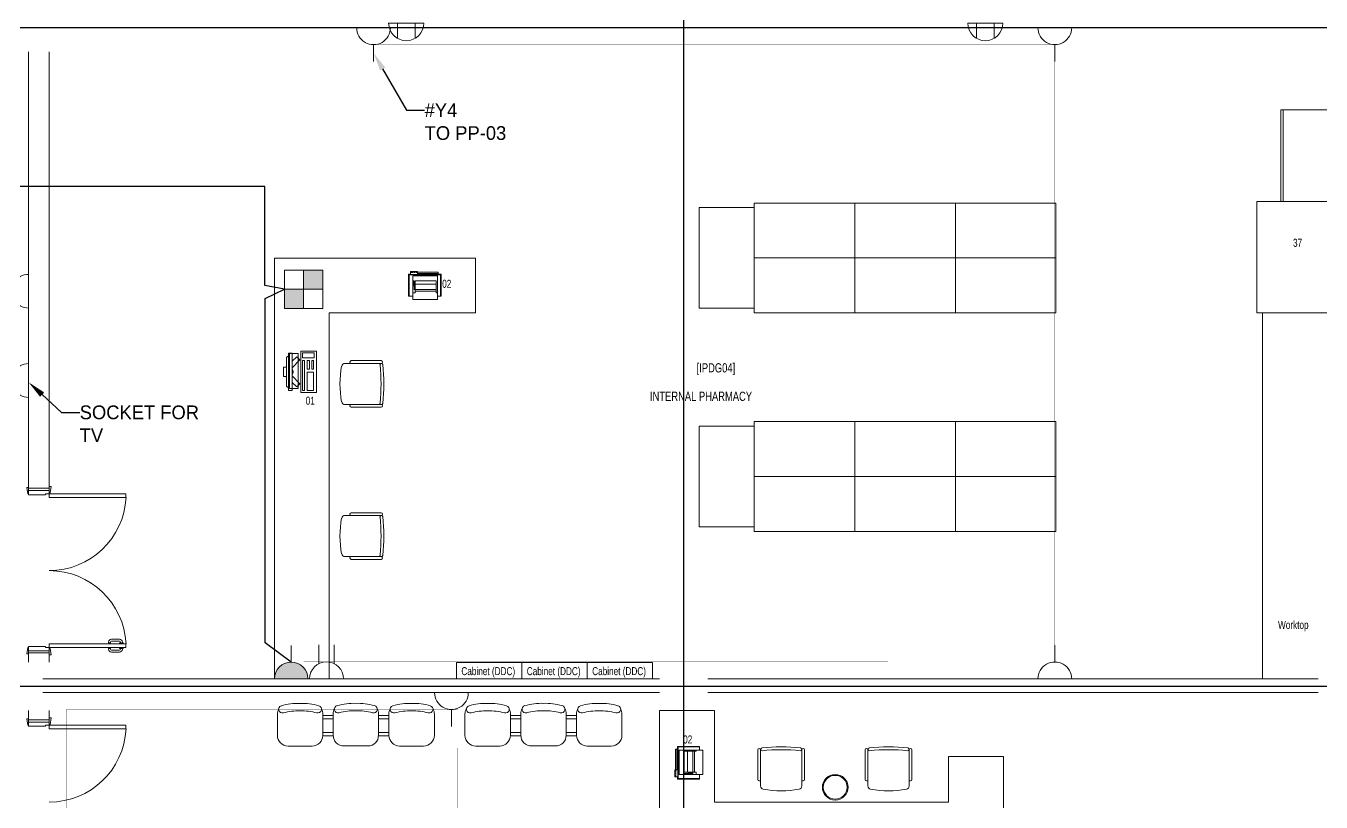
# Model space of a CAD drawing. Header units: metres. Extents: x 75097 to 220762, y -1557923 to -1361206.
# Drawn here: x 173723 to 187880, y -1463703 to -1455218 of the extents above; entities that cross this region are included whole.
import ezdxf
from ezdxf import colors
from ezdxf.entities.mleader import LeaderData, LeaderLine
from ezdxf.math import Vec2, Vec3

# ---------------------------------------------------------------- set-up
doc = ezdxf.new("R2010")
doc.units = ezdxf.units.M
doc.layers.get('0').update_dxf_attribs({"lineweight": 0})
for name, color, linetype, lineweight in [('A-100 - Copy$0$72_EGR_BASE_TEXT', 8, 'Continuous', 0), ('A-100 - Copy$0$Medical Equipment and Furniture', 8, 'Continuous', 0), ('A-100 - Copy$0$Medical Equipment and Furniture1', 8, 'Continuous', 5), ('A-100 - Copy$0$Walls', 8, 'Continuous', 0), ('A-100 - Copy$0$Wooden Joinery', 8, 'Continuous', 0), ('E-LG', 245, 'Continuous', 30)]:
    doc.layers.add(name, color=color, linetype=linetype, lineweight=lineweight)
doc.layers.add('A-100 - Copy$0$axes', color=8, linetype='Continuous')
doc.layers.add('PD-VENT', color=8, linetype='Continuous')
doc.layers.add('E-POWR', color=7, linetype='Continuous', lineweight=9, true_color=0x4e7e3e)
doc.layers.add('E-PW', color=7, linetype='Continuous', lineweight=9, true_color=0x4e7e3e)
doc.styles.add('A-100 - Copy$0$X3G_ENTITY_257CFD', font='swisscl.ttf', dxfattribs={"height": 200})
doc.styles.add('A-100 - Copy$0$X3G_ENTITY_2587EA', font='swisscl.ttf', dxfattribs={"height": 200})
doc.styles.get("Standard").update_dxf_attribs({"font": 'GOTHIC.TTF'})

# ---------------------------------------------------------------- blocks, each defined once
blk = doc.blocks.new('NORMAL SOCKET')
at = {"layer": 'E-POWR'}
for p, q in [((0, 308), (0, 615)), ((-308, 0), (308, 0))]:
    blk.add_line(p, q, dxfattribs=at)
blk.add_ellipse((0, 0), major_axis=(33, 306), ratio=1, start_param=4.81904, end_param=7.960633, dxfattribs=at)
blk = doc.blocks.new('FLOOR BOX')
at = {"layer": 'E-POWR'}
h = blk.add_hatch(color=256, dxfattribs=at)
h.dxf.hatch_style = 1
h.paths.add_polyline_path([(0, 300), (0, 0), (300, 0), (300, 300)])
h.paths.add_polyline_path([(0, -300), (0, 0), (-300, 0), (-300, -300)])
blk.add_lwpolyline([(-300, 300), (300, 300), (300, -300), (-300, -300)], close=True, dxfattribs=at)
for points in [[(0, 300), (0, -300)], [(-300, 0), (300, 0)]]:
    blk.add_lwpolyline(points, dxfattribs=at)
blk = doc.blocks.new('GI-041_dwg_E-SKT2-3902840-GI-041')
at = {"layer": 'E-POWR'}
blk.add_line((0.198, 0), (-0.198, 0), dxfattribs=at)
at = {"layer": 'E-PW'}
for p, q in [((-0.088, 0.177), (-0.088, 0.394)), ((0.088, 0.177), (0.088, 0.394)), ((-0.147, 0), (0.147, 0))]:
    blk.add_line(p, q, dxfattribs=at)
blk.add_arc((0, 0), 0.197, 0.0142, 180.0142, dxfattribs=at)
blk = doc.blocks.new('WALL OUTLET')
at = {"layer": 'E-POWR', "extrusion": (9.94399e-05, 4.90741e-07, 1)}
blk.add_line((-193, 0, 0), (193, 0, 0), dxfattribs=at)
blk.add_line((-193, 0, 0), (193, 0, 0), dxfattribs=at)
at = {"layer": 'E-POWR', "extrusion": (9.94399e-05, 4.90741e-07, 1), "elevation": 0}
for points in [[(-97, 0), (-97, 168)], [(97, 0), (97, 168)]]:
    blk.add_lwpolyline(points, dxfattribs=at)
at = {"layer": 'E-POWR', "extrusion": (9.94399e-05, 4.90741e-07, 1)}
blk.add_arc((0, 0, 0), 193, 359.9963, 179.9963, dxfattribs=at)
blk = doc.blocks.new('GI-041_dwg_UPS-E-SKT1-3902843-GI-041')
at = {"layer": 'E-POWR'}
blk.add_hatch(color=256, dxfattribs=at).paths.add_polyline_path([(-0.199, 0), (0.199, 0), (0.193, 0.047), (0.176, 0.092), (0.149, 0.131), (0.113, 0.163), (0.07, 0.185), (0.024, 0.197), (-0.024, 0.197), (-0.07, 0.185), (-0.113, 0.163), (-0.149, 0.131), (-0.176, 0.092), (-0.193, 0.047)], flags=0)
for p, q in [((0, 0.198), (0, 0.397)), ((-0.199, 0), (0.199, 0)), ((-0.147, 0), (0.147, 0))]:
    blk.add_line(p, q, dxfattribs=at)
blk.add_arc((0, 0), 0.199, 360, 180, dxfattribs=at)
blk = doc.blocks.new('A-100 - Copy$0$GF21016-P')
at = {"extrusion": (-1.24384e-09, -1.20261e-09, -1)}
for p, q in [((-0.017, 0.018), (-0.017, 0.343)), ((-0.002, 0.358), (0.013, 0.358)), ((0.013, 0.018), (0.013, 0.414)), ((0.463, 0.018), (0.463, 0.414)), ((0.478, 0.358), (0.463, 0.358)), ((0.493, 0.018), (0.493, 0.343)), ((0.478, 0.003), (0.478, 0.003))]:
    blk.add_line(p, q, dxfattribs=at)
for centre, radius, start, end in [((-0.048, 0.414), 0.035, 0, 80.6557), ((-0.238, -0.536), 1.004, 78.7568, 101.2432), ((-0.428, 0.414), 0.035, 99.3443, 180), ((0.002, 0.343), 0.015, 0, 90), ((-0.478, 0.343), 0.015, 90, 180), ((0.002, 0.018), 0.015, 270, 0), ((0.002, 0.018), 0.015, 180, 270), ((-0.028, 0.015), 0.015, 284.3864, 95.5209), ((-0.238, 1.873), 1.886, 263.5119, 276.4881), ((-0.238, 1.893), 1.875, 263.6341, 276.3659), ((-0.447, 0.015), 0.015, 84.4791, 255.6136), ((-0.478, 0.018), 0.015, 270, 0), ((-0.478, 0.018), 0.015, 180, 270)]:
    blk.add_arc(centre, radius, start, end, dxfattribs=at)
blk = doc.blocks.new('A-100 - Copy$0$ITPPLT2C-P')
for p, q in [((0, 0), (0, -0.226)), ((0.025, 0), (0, 0)), ((0.014, 0), (0.014, -0.226)), ((0.025, 0), (0.014, 0)), ((0.023, 0.032), (0.262, 0.032)), ((0.03, 0.026), (0.023, 0.032)), ((0.023, 0), (0.023, 0.032)), ((0.025, -0.226), (0.025, 0)), ((0.03, -0.318), (0.03, 0.026)), ((0.03, 0.026), (0.262, 0.026)), ((0.262, -0.01), (0.262, 0.032)), ((0.04, -0.277), (0.04, -0.01)), ((0.3, -0.01), (0.04, -0.01)), ((0.094, -0.251), (0.094, -0.022)), ((0.094, -0.022), (0.227, -0.022)), ((0.132, -0.251), (0.132, -0.022)), ((0.189, -0.251), (0.189, -0.022)), ((0.208, -0.251), (0.208, -0.022)), ((0.227, -0.022), (0.227, -0.01)), ((0.3, -0.277), (0.3, -0.01)), ((-0.009, -0.226), (0.027, -0.226)), ((-0.009, -0.226), (0.024, -0.226)), ((-0.009, -0.302), (-0.009, -0.226)), ((-0.009, -0.302), (-0.009, -0.226)), ((0, -0.226), (0.025, -0.226)), ((0.002, -0.249), (0.002, -0.233)), ((0.002, -0.233), (0.004, -0.233)), ((0.004, -0.249), (0.002, -0.249)), ((0.002, -0.272), (0.002, -0.256)), ((0.002, -0.256), (0.004, -0.256)), ((0.004, -0.272), (0.002, -0.272)), ((0.002, -0.295), (0.002, -0.279)), ((0.002, -0.279), (0.004, -0.279)), ((0.004, -0.233), (0.004, -0.249)), ((0.004, -0.256), (0.004, -0.272)), ((0.004, -0.279), (0.004, -0.295)), ((0.014, -0.226), (0.025, -0.226)), ((0.024, -0.226), (0.024, -0.302)), ((0.027, -0.226), (0.027, -0.302)), ((0.3, -0.277), (0.04, -0.277)), ((0.227, -0.251), (0.094, -0.251)), ((0.095, -0.27), (0.095, -0.264)), ((0.095, -0.264), (0.139, -0.264)), ((0.146, -0.27), (0.095, -0.27)), ((0.139, -0.258), (0.19, -0.258)), ((0.139, -0.264), (0.139, -0.258)), ((0.19, -0.264), (0.146, -0.264)), ((0.146, -0.264), (0.146, -0.27)), ((0.19, -0.258), (0.19, -0.264)), ((0.227, -0.277), (0.227, -0.251)), ((0.262, -0.277), (0.262, -0.325)), ((0.027, -0.302), (-0.009, -0.302)), ((0.024, -0.302), (-0.009, -0.302)), ((0.004, -0.295), (0.002, -0.295)), ((0.023, -0.325), (0.023, -0.302)), ((0.03, -0.318), (0.023, -0.325)), ((0.023, -0.325), (0.262, -0.325)), ((0.03, -0.318), (0.262, -0.318))]:
    blk.add_line(p, q)
blk = doc.blocks.new('A-100 - Copy$0$ITCWLS1-P')
for p, q in [((-0.265, 0.43, 0), (-0.305, 0.43, 0)), ((-0.305, 0.43, 0), (-0.305, 0.02, 0)), ((-0.265, 0.43, 0), (-0.265, 0.02, 0)), ((-0.17, 0.45), (-0.17, 0)), ((-0.17, 0.45), (0, 0.45)), ((-0.15, 0.43), (-0.129, 0.43)), ((-0.129, 0.43), (-0.129, 0.409)), ((0, 0.45), (0, 0)), ((-0.325, 0.38, 0), (-0.305, 0.4, 0)), ((-0.325, 0.38, 0), (-0.325, 0.07, 0)), ((-0.197, 0.409), (-0.295, 0.409)), ((-0.295, 0.026), (-0.295, 0.409)), ((-0.197, 0.026), (-0.197, 0.409)), ((-0.35, 0.275), (-0.36, 0.275)), ((-0.36, 0.175), (-0.36, 0.275)), ((-0.35, 0.175), (-0.36, 0.175)), ((-0.325, 0.07, 0), (-0.305, 0.05, 0)), ((-0.305, 0.02, 0), (-0.265, 0.02, 0)), ((-0.197, 0.026), (-0.295, 0.026)), ((-0.17, 0), (0, 0))]:
    blk.add_line(p, q)
at = {"extrusion": (2.48281e-10, 3.18408e-10, -1)}
for p, q in [((-0.265, 0.34), (-0.214, 0.39)), ((-0.265, 0.269), (-0.179, 0.355)), ((-0.179, 0.355), (-0.214, 0.39))]:
    blk.add_line(p, q, dxfattribs=at)
at = {"extrusion": (2.48281e-10, -3.18408e-10, -1)}
for p, q in [((-0.265, 0.181), (-0.179, 0.095)), ((-0.265, 0.11), (-0.214, 0.06)), ((-0.179, 0.095), (-0.214, 0.06))]:
    blk.add_line(p, q, dxfattribs=at)
for points in [[(-0.129, 0.409), (-0.129, 0.1), (-0.15, 0.1), (-0.15, 0.43)], [(-0.15, 0.1), (-0.15, 0.1), (-0.15, 0.1), (-0.15, 0.1), (-0.15, 0.1), (-0.15, 0.1), (-0.15, 0.1), (-0.15, 0.1), (-0.15, 0.1)], [(-0.15, 0.1), (-0.15, 0.1), (-0.15, 0.1), (-0.15, 0.1), (-0.15, 0.1), (-0.15, 0.1), (-0.15, 0.1), (-0.15, 0.1), (-0.15, 0.1), (-0.15, 0.1), (-0.15, 0.1), (-0.15, 0.1), (-0.15, 0.1), (-0.15, 0.1), (-0.15, 0.1), (-0.15, 0.1), (-0.15, 0.1), (-0.15, 0.1)], [(-0.15, 0.1), (-0.15, 0.1), (-0.15, 0.1), (-0.15, 0.1), (-0.15, 0.1), (-0.15, 0.1), (-0.15, 0.1), (-0.15, 0.1), (-0.15, 0.1), (-0.15, 0.1)], [(-0.15, 0.1), (-0.15, 0.1), (-0.15, 0.1), (-0.15, 0.1), (-0.15, 0.1), (-0.15, 0.1), (-0.15, 0.1)], [(-0.15, 0.1), (-0.15, 0.1), (-0.15, 0.1), (-0.15, 0.1), (-0.15, 0.1), (-0.15, 0.1), (-0.15, 0.1), (-0.15, 0.1), (-0.15, 0.1), (-0.15, 0.1)], [(-0.15, 0.1), (-0.15, 0.1), (-0.15, 0.1), (-0.15, 0.1), (-0.15, 0.1), (-0.15, 0.1), (-0.15, 0.1), (-0.15, 0.1), (-0.15, 0.1), (-0.15, 0.1), (-0.15, 0.1), (-0.15, 0.1), (-0.15, 0.1), (-0.15, 0.1), (-0.15, 0.1)], [(-0.15, 0.1), (-0.15, 0.1), (-0.15, 0.1), (-0.15, 0.1), (-0.15, 0.1), (-0.15, 0.1), (-0.15, 0.1), (-0.15, 0.1), (-0.15, 0.1), (-0.15, 0.1)], [(-0.15, 0.1), (-0.15, 0.1), (-0.15, 0.1), (-0.15, 0.1), (-0.15, 0.1), (-0.15, 0.1), (-0.15, 0.1), (-0.15, 0.1), (-0.15, 0.1), (-0.15, 0.1)], [(-0.15, 0.1), (-0.15, 0.1), (-0.15, 0.1), (-0.15, 0.1), (-0.15, 0.1), (-0.15, 0.1), (-0.15, 0.1), (-0.15, 0.1), (-0.15, 0.1), (-0.15, 0.1), (-0.15, 0.1), (-0.15, 0.1), (-0.15, 0.1), (-0.15, 0.1), (-0.15, 0.1), (-0.15, 0.1), (-0.15, 0.1), (-0.15, 0.1), (-0.15, 0.1), (-0.15, 0.1), (-0.15, 0.1), (-0.15, 0.1), (-0.15, 0.1), (-0.15, 0.1), (-0.15, 0.1), (-0.15, 0.1), (-0.15, 0.1), (-0.15, 0.1), (-0.15, 0.1), (-0.15, 0.1), (-0.15, 0.1), (-0.15, 0.1), (-0.15, 0.1), (-0.15, 0.1), (-0.15, 0.1), (-0.15, 0.1), (-0.15, 0.1), (-0.15, 0.1), (-0.15, 0.1), (-0.15, 0.1), (-0.15, 0.1), (-0.15, 0.1), (-0.15, 0.1), (-0.15, 0.1), (-0.15, 0.1), (-0.15, 0.1), (-0.15, 0.1), (-0.15, 0.1), (-0.15, 0.1), (-0.15, 0.1), (-0.15, 0.1), (-0.15, 0.1), (-0.15, 0.1), (-0.15, 0.1)], [(-0.15, 0.1), (-0.15, 0.1), (-0.15, 0.1), (-0.15, 0.1), (-0.15, 0.1), (-0.15, 0.1), (-0.15, 0.1), (-0.15, 0.1), (-0.15, 0.1), (-0.15, 0.1), (-0.15, 0.1), (-0.15, 0.1), (-0.15, 0.1), (-0.15, 0.1), (-0.15, 0.1), (-0.15, 0.1), (-0.15, 0.1), (-0.15, 0.1), (-0.15, 0.1), (-0.15, 0.1), (-0.15, 0.1), (-0.15, 0.1), (-0.15, 0.1), (-0.15, 0.1), (-0.15, 0.1), (-0.15, 0.1), (-0.15, 0.1), (-0.15, 0.1), (-0.15, 0.1), (-0.15, 0.1), (-0.15, 0.1), (-0.15, 0.1), (-0.15, 0.1), (-0.15, 0.1), (-0.15, 0.1), (-0.15, 0.1), (-0.15, 0.1), (-0.15, 0.1), (-0.15, 0.1), (-0.15, 0.1), (-0.15, 0.1), (-0.15, 0.1), (-0.15, 0.1), (-0.15, 0.1), (-0.15, 0.1), (-0.15, 0.1), (-0.15, 0.1), (-0.15, 0.1), (-0.15, 0.1), (-0.15, 0.1), (-0.15, 0.1), (-0.15, 0.1), (-0.15, 0.1), (-0.15, 0.1), (-0.15, 0.1), (-0.15, 0.1), (-0.15, 0.1), (-0.15, 0.1), (-0.15, 0.1), (-0.15, 0.1), (-0.15, 0.1), (-0.15, 0.1), (-0.15, 0.1), (-0.15, 0.1), (-0.15, 0.1), (-0.15, 0.1), (-0.15, 0.1), (-0.15, 0.1), (-0.15, 0.1), (-0.15, 0.1), (-0.15, 0.1), (-0.15, 0.1), (-0.15, 0.1), (-0.15, 0.1), (-0.15, 0.1), (-0.15, 0.1), (-0.15, 0.1), (-0.15, 0.1), (-0.15, 0.1), (-0.15, 0.1), (-0.15, 0.1), (-0.15, 0.1), (-0.15, 0.1), (-0.15, 0.1), (-0.15, 0.1), (-0.15, 0.1), (-0.15, 0.1), (-0.15, 0.1), (-0.15, 0.1)], [(-0.15, 0.1), (-0.15, 0.1), (-0.15, 0.1), (-0.15, 0.1), (-0.15, 0.1), (-0.15, 0.1), (-0.15, 0.1), (-0.15, 0.1), (-0.15, 0.1), (-0.15, 0.1), (-0.15, 0.1), (-0.15, 0.1)], [(-0.15, 0.1), (-0.15, 0.1), (-0.15, 0.1), (-0.15, 0.1), (-0.15, 0.1), (-0.15, 0.1), (-0.15, 0.1)], [(-0.15, 0.1), (-0.15, 0.1), (-0.15, 0.1), (-0.15, 0.1), (-0.15, 0.1), (-0.15, 0.1), (-0.15, 0.1), (-0.15, 0.1), (-0.15, 0.1), (-0.15, 0.1), (-0.15, 0.1), (-0.15, 0.1), (-0.15, 0.1), (-0.15, 0.1), (-0.15, 0.1), (-0.15, 0.1), (-0.15, 0.1)], [(-0.15, 0.1), (-0.15, 0.1), (-0.15, 0.1), (-0.15, 0.1), (-0.15, 0.1), (-0.15, 0.1), (-0.15, 0.1), (-0.15, 0.1), (-0.15, 0.1), (-0.15, 0.1), (-0.15, 0.1), (-0.15, 0.1), (-0.15, 0.1), (-0.15, 0.1), (-0.15, 0.1), (-0.15, 0.1), (-0.15, 0.1), (-0.15, 0.1), (-0.15, 0.1), (-0.15, 0.1), (-0.15, 0.1), (-0.15, 0.1), (-0.15, 0.1), (-0.15, 0.1), (-0.15, 0.1), (-0.15, 0.1), (-0.15, 0.1), (-0.15, 0.1), (-0.15, 0.1), (-0.15, 0.1), (-0.15, 0.1), (-0.15, 0.1), (-0.15, 0.1), (-0.15, 0.1), (-0.15, 0.1), (-0.15, 0.1), (-0.15, 0.1), (-0.15, 0.1), (-0.15, 0.1), (-0.15, 0.1), (-0.15, 0.1), (-0.15, 0.1), (-0.15, 0.1), (-0.15, 0.1), (-0.15, 0.1), (-0.15, 0.1), (-0.15, 0.1), (-0.15, 0.1), (-0.15, 0.1), (-0.15, 0.1), (-0.15, 0.1), (-0.15, 0.1), (-0.15, 0.1), (-0.15, 0.1), (-0.15, 0.1), (-0.15, 0.1), (-0.15, 0.1), (-0.15, 0.1), (-0.15, 0.1), (-0.15, 0.1), (-0.15, 0.1), (-0.15, 0.1), (-0.15, 0.1), (-0.15, 0.1), (-0.15, 0.1), (-0.15, 0.1), (-0.15, 0.1), (-0.15, 0.1), (-0.15, 0.1), (-0.15, 0.1), (-0.15, 0.1), (-0.15, 0.1), (-0.15, 0.1), (-0.15, 0.1), (-0.15, 0.1), (-0.15, 0.1), (-0.15, 0.1), (-0.15, 0.1), (-0.15, 0.1), (-0.15, 0.1), (-0.15, 0.1), (-0.15, 0.1), (-0.15, 0.1), (-0.15, 0.1), (-0.15, 0.1), (-0.15, 0.1), (-0.15, 0.1), (-0.15, 0.1), (-0.15, 0.1), (-0.15, 0.1), (-0.15, 0.1), (-0.15, 0.1), (-0.15, 0.1), (-0.15, 0.1), (-0.15, 0.1), (-0.15, 0.1), (-0.15, 0.1), (-0.15, 0.1), (-0.15, 0.1), (-0.15, 0.1), (-0.15, 0.1), (-0.15, 0.1), (-0.15, 0.1), (-0.15, 0.1), (-0.15, 0.1), (-0.15, 0.1), (-0.15, 0.1), (-0.15, 0.1), (-0.15, 0.1), (-0.15, 0.1), (-0.15, 0.1)], [(-0.15, 0.1), (-0.15, 0.1), (-0.15, 0.1), (-0.15, 0.1), (-0.15, 0.1), (-0.15, 0.1), (-0.15, 0.1), (-0.15, 0.1)]]:
    blk.add_lwpolyline(points)
for points in [[(-0.102, 0.43), (-0.03, 0.43), (-0.03, 0.229), (-0.102, 0.229)], [(-0.102, 0.195), (-0.075, 0.195), (-0.075, 0.1), (-0.102, 0.1)], [(-0.03, 0.195), (-0.051, 0.195), (-0.051, 0.1), (-0.03, 0.1)], [(-0.15, 0.1), (-0.15, 0.1), (-0.15, 0.1), (-0.15, 0.1), (-0.15, 0.1), (-0.15, 0.1), (-0.15, 0.1), (-0.15, 0.1), (-0.15, 0.1), (-0.15, 0.1), (-0.15, 0.1), (-0.15, 0.1), (-0.15, 0.1), (-0.15, 0.1), (-0.15, 0.1), (-0.15, 0.1), (-0.15, 0.1), (-0.15, 0.1), (-0.15, 0.1), (-0.15, 0.1), (-0.15, 0.1), (-0.15, 0.1), (-0.15, 0.1), (-0.15, 0.1), (-0.15, 0.1), (-0.15, 0.1), (-0.15, 0.1), (-0.15, 0.1), (-0.15, 0.1), (-0.15, 0.1), (-0.15, 0.1), (-0.15, 0.1), (-0.15, 0.1), (-0.15, 0.1), (-0.15, 0.1), (-0.15, 0.1), (-0.15, 0.1), (-0.15, 0.1), (-0.15, 0.1), (-0.15, 0.1), (-0.15, 0.1), (-0.15, 0.1), (-0.15, 0.1), (-0.15, 0.1), (-0.15, 0.1), (-0.15, 0.1), (-0.15, 0.1), (-0.15, 0.1), (-0.15, 0.1), (-0.15, 0.1), (-0.15, 0.1), (-0.15, 0.1), (-0.15, 0.1), (-0.15, 0.1), (-0.15, 0.1), (-0.15, 0.1), (-0.15, 0.1), (-0.15, 0.1), (-0.15, 0.1), (-0.15, 0.1), (-0.15, 0.1), (-0.15, 0.1), (-0.15, 0.1), (-0.15, 0.1), (-0.15, 0.1), (-0.15, 0.1), (-0.15, 0.1), (-0.15, 0.1), (-0.15, 0.1), (-0.15, 0.1), (-0.15, 0.1), (-0.15, 0.1), (-0.15, 0.1), (-0.15, 0.1), (-0.15, 0.1), (-0.15, 0.1), (-0.15, 0.1), (-0.15, 0.1), (-0.15, 0.1), (-0.15, 0.1), (-0.15, 0.1), (-0.15, 0.1), (-0.15, 0.1), (-0.15, 0.1), (-0.15, 0.1), (-0.15, 0.1), (-0.15, 0.1), (-0.15, 0.1), (-0.15, 0.1), (-0.15, 0.1), (-0.15, 0.1), (-0.15, 0.1), (-0.15, 0.1), (-0.15, 0.1), (-0.15, 0.1), (-0.15, 0.1), (-0.15, 0.1), (-0.15, 0.1), (-0.15, 0.1), (-0.15, 0.1), (-0.15, 0.1), (-0.15, 0.1), (-0.15, 0.1), (-0.15, 0.1), (-0.15, 0.1), (-0.15, 0.1), (-0.15, 0.1), (-0.15, 0.1), (-0.15, 0.1), (-0.15, 0.1), (-0.15, 0.1), (-0.15, 0.1), (-0.15, 0.1), (-0.15, 0.1), (-0.15, 0.1), (-0.15, 0.1), (-0.15, 0.1), (-0.15, 0.1), (-0.15, 0.1), (-0.15, 0.1), (-0.15, 0.1), (-0.15, 0.1), (-0.15, 0.1), (-0.15, 0.1), (-0.15, 0.1), (-0.15, 0.1), (-0.15, 0.1), (-0.15, 0.1), (-0.15, 0.1), (-0.15, 0.1), (-0.15, 0.1), (-0.15, 0.1), (-0.15, 0.1), (-0.15, 0.1), (-0.15, 0.1), (-0.15, 0.1), (-0.15, 0.1), (-0.15, 0.1), (-0.15, 0.1), (-0.15, 0.1), (-0.15, 0.1), (-0.15, 0.1), (-0.15, 0.1), (-0.15, 0.1), (-0.15, 0.1), (-0.15, 0.1), (-0.15, 0.1), (-0.15, 0.1), (-0.15, 0.1), (-0.15, 0.1), (-0.15, 0.1), (-0.15, 0.1), (-0.15, 0.1), (-0.15, 0.1), (-0.15, 0.1), (-0.15, 0.1), (-0.15, 0.1), (-0.15, 0.1), (-0.15, 0.1), (-0.15, 0.1), (-0.15, 0.1), (-0.15, 0.1), (-0.15, 0.1), (-0.15, 0.1), (-0.15, 0.1), (-0.15, 0.1), (-0.15, 0.1), (-0.15, 0.1), (-0.15, 0.1), (-0.15, 0.1), (-0.15, 0.1), (-0.15, 0.1), (-0.15, 0.1), (-0.15, 0.1), (-0.15, 0.1), (-0.15, 0.1), (-0.15, 0.1), (-0.15, 0.1), (-0.15, 0.1), (-0.15, 0.1), (-0.15, 0.1), (-0.15, 0.1), (-0.15, 0.1), (-0.15, 0.1), (-0.15, 0.1), (-0.15, 0.1), (-0.15, 0.1), (-0.15, 0.1), (-0.15, 0.1), (-0.15, 0.1), (-0.15, 0.1), (-0.15, 0.1), (-0.15, 0.1), (-0.15, 0.1), (-0.15, 0.1), (-0.15, 0.1), (-0.15, 0.1), (-0.15, 0.1), (-0.15, 0.1), (-0.15, 0.1), (-0.15, 0.1), (-0.15, 0.1), (-0.15, 0.1), (-0.15, 0.1), (-0.15, 0.1), (-0.15, 0.1), (-0.15, 0.1), (-0.15, 0.1), (-0.15, 0.1), (-0.15, 0.1), (-0.15, 0.1), (-0.15, 0.1), (-0.15, 0.1), (-0.15, 0.1), (-0.15, 0.1), (-0.15, 0.1), (-0.15, 0.1), (-0.15, 0.1), (-0.15, 0.1), (-0.15, 0.1), (-0.15, 0.1), (-0.15, 0.1), (-0.15, 0.1), (-0.15, 0.1), (-0.15, 0.1), (-0.15, 0.1), (-0.15, 0.1), (-0.15, 0.1), (-0.15, 0.1), (-0.15, 0.1), (-0.15, 0.1), (-0.15, 0.1), (-0.15, 0.1), (-0.15, 0.1), (-0.15, 0.1), (-0.15, 0.1), (-0.15, 0.1), (-0.15, 0.1), (-0.15, 0.1), (-0.15, 0.1), (-0.15, 0.1), (-0.15, 0.1), (-0.15, 0.1), (-0.15, 0.1), (-0.15, 0.1), (-0.15, 0.1), (-0.15, 0.1), (-0.15, 0.1), (-0.15, 0.1), (-0.15, 0.1), (-0.15, 0.1), (-0.15, 0.1), (-0.15, 0.1), (-0.15, 0.1), (-0.15, 0.1), (-0.15, 0.1), (-0.15, 0.1), (-0.15, 0.1), (-0.15, 0.1), (-0.15, 0.1), (-0.15, 0.1), (-0.15, 0.1), (-0.15, 0.1), (-0.15, 0.1), (-0.15, 0.1), (-0.15, 0.1), (-0.15, 0.1), (-0.15, 0.1), (-0.15, 0.1), (-0.15, 0.1), (-0.15, 0.1), (-0.15, 0.1), (-0.15, 0.1), (-0.15, 0.1), (-0.15, 0.1), (-0.15, 0.1), (-0.15, 0.1)], [(-0.15, 0.1), (-0.15, 0.1), (-0.15, 0.1), (-0.15, 0.1), (-0.15, 0.1), (-0.15, 0.1), (-0.15, 0.1), (-0.15, 0.1), (-0.15, 0.1), (-0.15, 0.1), (-0.15, 0.1), (-0.15, 0.1), (-0.15, 0.1), (-0.15, 0.1), (-0.15, 0.1), (-0.15, 0.1), (-0.15, 0.1), (-0.15, 0.1), (-0.15, 0.1), (-0.15, 0.1), (-0.15, 0.1), (-0.15, 0.1), (-0.15, 0.1), (-0.15, 0.1), (-0.15, 0.1), (-0.15, 0.1), (-0.15, 0.1), (-0.15, 0.1), (-0.15, 0.1), (-0.15, 0.1), (-0.15, 0.1), (-0.15, 0.1), (-0.15, 0.1), (-0.15, 0.1), (-0.15, 0.1), (-0.15, 0.1), (-0.15, 0.1), (-0.15, 0.1), (-0.15, 0.1), (-0.15, 0.1), (-0.15, 0.1), (-0.15, 0.1), (-0.15, 0.1), (-0.15, 0.1), (-0.15, 0.1), (-0.15, 0.1), (-0.15, 0.1), (-0.15, 0.1), (-0.15, 0.1), (-0.15, 0.1), (-0.15, 0.1), (-0.15, 0.1), (-0.15, 0.1), (-0.15, 0.1), (-0.15, 0.1), (-0.15, 0.1), (-0.15, 0.1), (-0.15, 0.1), (-0.15, 0.1), (-0.15, 0.1), (-0.15, 0.1), (-0.15, 0.1), (-0.15, 0.1), (-0.15, 0.1), (-0.15, 0.1), (-0.15, 0.1), (-0.15, 0.1), (-0.15, 0.1), (-0.15, 0.1), (-0.15, 0.1), (-0.15, 0.1), (-0.15, 0.1), (-0.15, 0.1), (-0.15, 0.1), (-0.15, 0.1), (-0.15, 0.1), (-0.15, 0.1), (-0.15, 0.1), (-0.15, 0.1), (-0.15, 0.1), (-0.15, 0.1), (-0.15, 0.1), (-0.15, 0.1), (-0.15, 0.1), (-0.15, 0.1), (-0.15, 0.1), (-0.15, 0.1), (-0.15, 0.1), (-0.15, 0.1), (-0.15, 0.1), (-0.15, 0.1), (-0.15, 0.1), (-0.15, 0.1), (-0.15, 0.1), (-0.15, 0.1), (-0.15, 0.1), (-0.15, 0.1), (-0.15, 0.1), (-0.15, 0.1), (-0.15, 0.1), (-0.15, 0.1), (-0.15, 0.1), (-0.15, 0.1), (-0.15, 0.1), (-0.15, 0.1), (-0.15, 0.1), (-0.15, 0.1), (-0.15, 0.1), (-0.15, 0.1), (-0.15, 0.1), (-0.15, 0.1), (-0.15, 0.1), (-0.15, 0.1), (-0.15, 0.1), (-0.15, 0.1), (-0.15, 0.1), (-0.15, 0.1), (-0.15, 0.1), (-0.15, 0.1), (-0.15, 0.1), (-0.15, 0.1), (-0.15, 0.1), (-0.15, 0.1), (-0.15, 0.1), (-0.15, 0.1), (-0.15, 0.1), (-0.15, 0.1), (-0.15, 0.1), (-0.15, 0.1), (-0.15, 0.1), (-0.15, 0.1), (-0.15, 0.1), (-0.15, 0.1), (-0.15, 0.1), (-0.15, 0.1), (-0.15, 0.1), (-0.15, 0.1), (-0.15, 0.1), (-0.15, 0.1), (-0.15, 0.1), (-0.15, 0.1), (-0.15, 0.1), (-0.15, 0.1), (-0.15, 0.1), (-0.15, 0.1), (-0.15, 0.1), (-0.15, 0.1), (-0.15, 0.1), (-0.15, 0.1), (-0.15, 0.1), (-0.15, 0.1), (-0.15, 0.1), (-0.15, 0.1), (-0.15, 0.1), (-0.15, 0.1), (-0.15, 0.1), (-0.15, 0.1), (-0.15, 0.1), (-0.15, 0.1), (-0.15, 0.1), (-0.15, 0.1), (-0.15, 0.1), (-0.15, 0.1), (-0.15, 0.1), (-0.15, 0.1), (-0.15, 0.1), (-0.15, 0.1), (-0.15, 0.1), (-0.15, 0.1), (-0.15, 0.1), (-0.15, 0.1), (-0.15, 0.1), (-0.15, 0.1), (-0.15, 0.1), (-0.15, 0.1), (-0.15, 0.1), (-0.15, 0.1), (-0.15, 0.1), (-0.15, 0.1), (-0.15, 0.1), (-0.15, 0.1), (-0.15, 0.1), (-0.15, 0.1), (-0.15, 0.1), (-0.15, 0.1), (-0.15, 0.1), (-0.15, 0.1), (-0.15, 0.1), (-0.15, 0.1), (-0.15, 0.1), (-0.15, 0.1), (-0.15, 0.1), (-0.15, 0.1), (-0.15, 0.1), (-0.15, 0.1), (-0.15, 0.1), (-0.15, 0.1), (-0.15, 0.1), (-0.15, 0.1), (-0.15, 0.1), (-0.15, 0.1), (-0.15, 0.1), (-0.15, 0.1), (-0.15, 0.1), (-0.15, 0.1), (-0.15, 0.1), (-0.15, 0.1), (-0.15, 0.1), (-0.15, 0.1), (-0.15, 0.1), (-0.15, 0.1), (-0.15, 0.1), (-0.15, 0.1), (-0.15, 0.1)], [(-0.15, 0.1), (-0.15, 0.1), (-0.15, 0.1), (-0.15, 0.1), (-0.15, 0.1), (-0.15, 0.1), (-0.15, 0.1), (-0.15, 0.1), (-0.15, 0.1), (-0.15, 0.1), (-0.15, 0.1), (-0.15, 0.1), (-0.15, 0.1), (-0.15, 0.1), (-0.15, 0.1), (-0.15, 0.1), (-0.15, 0.1), (-0.15, 0.1), (-0.15, 0.1), (-0.15, 0.1), (-0.15, 0.1), (-0.15, 0.1), (-0.15, 0.1), (-0.15, 0.1), (-0.15, 0.1), (-0.15, 0.1), (-0.15, 0.1), (-0.15, 0.1), (-0.15, 0.1), (-0.15, 0.1), (-0.15, 0.1), (-0.15, 0.1), (-0.15, 0.1), (-0.15, 0.1), (-0.15, 0.1), (-0.15, 0.1), (-0.15, 0.1), (-0.15, 0.1), (-0.15, 0.1), (-0.15, 0.1), (-0.15, 0.1), (-0.15, 0.1), (-0.15, 0.1), (-0.15, 0.1), (-0.15, 0.1), (-0.15, 0.1), (-0.15, 0.1), (-0.15, 0.1), (-0.15, 0.1), (-0.15, 0.1), (-0.15, 0.1), (-0.15, 0.1), (-0.15, 0.1), (-0.15, 0.1), (-0.15, 0.1), (-0.15, 0.1), (-0.15, 0.1), (-0.15, 0.1), (-0.15, 0.1), (-0.15, 0.1), (-0.15, 0.1), (-0.15, 0.1), (-0.15, 0.1), (-0.15, 0.1), (-0.15, 0.1), (-0.15, 0.1), (-0.15, 0.1), (-0.15, 0.1), (-0.15, 0.1), (-0.15, 0.1), (-0.15, 0.1), (-0.15, 0.1), (-0.15, 0.1), (-0.15, 0.1), (-0.15, 0.1), (-0.15, 0.1), (-0.15, 0.1), (-0.15, 0.1), (-0.15, 0.1), (-0.15, 0.1), (-0.15, 0.1), (-0.15, 0.1), (-0.15, 0.1), (-0.15, 0.1), (-0.15, 0.1), (-0.15, 0.1), (-0.15, 0.1), (-0.15, 0.1), (-0.15, 0.1), (-0.15, 0.1), (-0.15, 0.1), (-0.15, 0.1), (-0.15, 0.1), (-0.15, 0.1), (-0.15, 0.1), (-0.15, 0.1), (-0.15, 0.1), (-0.15, 0.1), (-0.15, 0.1), (-0.15, 0.1), (-0.15, 0.1), (-0.15, 0.1), (-0.15, 0.1), (-0.15, 0.1), (-0.15, 0.1), (-0.15, 0.1), (-0.15, 0.1), (-0.15, 0.1), (-0.15, 0.1), (-0.15, 0.1), (-0.15, 0.1), (-0.15, 0.1), (-0.15, 0.1), (-0.15, 0.1), (-0.15, 0.1), (-0.15, 0.1), (-0.15, 0.1), (-0.15, 0.1), (-0.15, 0.1), (-0.15, 0.1), (-0.15, 0.1), (-0.15, 0.1), (-0.15, 0.1), (-0.15, 0.1), (-0.15, 0.1), (-0.15, 0.1), (-0.15, 0.1), (-0.15, 0.1), (-0.15, 0.1), (-0.15, 0.1), (-0.15, 0.1), (-0.15, 0.1), (-0.15, 0.1), (-0.15, 0.1), (-0.15, 0.1), (-0.15, 0.1), (-0.15, 0.1), (-0.15, 0.1), (-0.15, 0.1), (-0.15, 0.1), (-0.15, 0.1), (-0.15, 0.1), (-0.15, 0.1), (-0.15, 0.1), (-0.15, 0.1), (-0.15, 0.1), (-0.15, 0.1), (-0.15, 0.1), (-0.15, 0.1), (-0.15, 0.1), (-0.15, 0.1), (-0.15, 0.1), (-0.15, 0.1), (-0.15, 0.1), (-0.15, 0.1), (-0.15, 0.1), (-0.15, 0.1), (-0.15, 0.1), (-0.15, 0.1), (-0.15, 0.1), (-0.15, 0.1), (-0.15, 0.1), (-0.15, 0.1), (-0.15, 0.1), (-0.15, 0.1), (-0.15, 0.1), (-0.15, 0.1), (-0.15, 0.1), (-0.15, 0.1), (-0.15, 0.1), (-0.15, 0.1), (-0.15, 0.1), (-0.15, 0.1), (-0.15, 0.1), (-0.15, 0.1), (-0.15, 0.1), (-0.15, 0.1), (-0.15, 0.1), (-0.15, 0.1), (-0.15, 0.1), (-0.15, 0.1), (-0.15, 0.1), (-0.15, 0.1), (-0.15, 0.1), (-0.15, 0.1), (-0.15, 0.1), (-0.15, 0.1), (-0.15, 0.1), (-0.15, 0.1), (-0.15, 0.1), (-0.15, 0.1), (-0.15, 0.1), (-0.15, 0.1), (-0.15, 0.1), (-0.15, 0.1), (-0.15, 0.1), (-0.15, 0.1), (-0.15, 0.1), (-0.15, 0.1), (-0.15, 0.1), (-0.15, 0.1), (-0.15, 0.1), (-0.15, 0.1), (-0.15, 0.1), (-0.15, 0.1), (-0.15, 0.1), (-0.15, 0.1), (-0.15, 0.1), (-0.15, 0.1), (-0.15, 0.1), (-0.15, 0.1), (-0.15, 0.1), (-0.15, 0.1), (-0.15, 0.1), (-0.15, 0.1), (-0.15, 0.1), (-0.15, 0.1), (-0.15, 0.1), (-0.15, 0.1)], [(-0.15, 0.073), (-0.024, 0.073), (-0.024, 0.018), (-0.15, 0.018)]]:
    blk.add_lwpolyline(points, close=True)
for centre, radius, start, end in [((-0.35, 0.325), 0.05, 270, 300.3093), ((-0.35, 0.125), 0.05, 59.6907, 90), ((-0.309, 0.225), 0.0556, 321.9431, 38.0569)]:
    blk.add_arc(centre, radius, start, end)
blk = doc.blocks.new('A-100 - Copy$0$CUPBOARD - GLASS TOP - LOCKABLE - 200x100x60')
at = {"layer": 'A-100 - Copy$0$Medical Equipment and Furniture1'}
blk.add_line((283.182, -205.007, 0), (284.182, -205.007, 0), dxfattribs=at)
at = {"layer": 'A-100 - Copy$0$Medical Equipment and Furniture1', "elevation": 0}
blk.add_lwpolyline([(284.182, -204.432), (283.182, -204.432), (283.182, -205.032), (284.182, -205.032)], close=True, dxfattribs=at)
blk = doc.blocks.new('A-100 - Copy$0$WM00001-P')
for radius in [0.14, 0.13]:
    blk.add_circle((0, 0), radius)
blk = doc.blocks.new('A-100 - Copy$0$3seater')
at = {"layer": 'A-100 - Copy$0$Medical Equipment and Furniture1', "ltscale": 20}
for p, q in [((-958973, -382950, 0), (-958973, -383188, 0)), ((-958476, -382950, 0), (-958476, -383188, 0)), ((-958476, -382950, 0), (-958476, -383166, 0)), ((-958476, -382971, 0), (-958364, -382971, 0)), ((-958476, -383008, 0), (-958364, -383008, 0)), ((-958364, -382948, 0), (-958364, -383187, 0)), ((-957867, -382948, 0), (-957867, -383165, 0)), ((-957867, -382948, 0), (-957867, -383187, 0)), ((-957754, -382971, 0), (-957867, -382971, 0)), ((-957754, -383008, 0), (-957867, -383008, 0)), ((-957754, -382950, 0), (-957754, -383188, 0)), ((-957754, -382950, 0), (-957754, -383166, 0)), ((-957257, -382950, 0), (-957257, -383188, 0)), ((-958476, -383157, 0), (-958364, -383157, 0)), ((-958476, -383192, 0), (-958364, -383192, 0)), ((-957754, -383157, 0), (-957867, -383157, 0)), ((-957754, -383192, 0), (-957867, -383192, 0)), ((-958856, -383305, 0), (-958593, -383305, 0)), ((-958246, -383304, 0), (-957984, -383304, 0)), ((-957374, -383305, 0), (-957637, -383305, 0))]:
    blk.add_line(p, q, dxfattribs=at)
for centre, radius, start, end in [((-958856, -382955, 0), 117, 151.0301, 180), ((-958919, -382903, 0), 40.5, 105.639, 285.639), ((-958744, -383526, 0), 687, 88.3753, 105.639), ((-958744, -383526, 0), 606, 88.1581, 105.639), ((-958705, -383526, 0), 687, 74.361, 91.6247), ((-958705, -383526, 0), 606, 74.361, 91.8419), ((-958531, -382903, 0), 40.5, 254.361, 74.361), ((-958593, -382955, 0), 117, 0, 28.9699), ((-958246, -382954, 0), 117, 151.0301, 180), ((-958309, -382902, 0), 40.5, 105.639, 285.639), ((-958135, -383525, 0), 687, 88.3753, 105.639), ((-958135, -383525, 0), 606, 88.1581, 105.639), ((-958096, -383525, 0), 687, 74.361, 91.6247), ((-958096, -383525, 0), 606, 74.361, 91.8419), ((-957921, -382902, 0), 40.5, 254.361, 74.361), ((-957984, -382954, 0), 117, 0, 28.9699), ((-957637, -382955, 0), 117, 151.0301, 180), ((-957700, -382903, 0), 40.5, 105.639, 285.639), ((-957525, -383526, 0), 687, 88.3753, 105.639), ((-957525, -383526, 0), 606, 88.1581, 105.639), ((-957486, -383526, 0), 687, 74.361, 91.6247), ((-957486, -383526, 0), 606, 74.361, 91.8419), ((-957312, -382903, 0), 40.5, 254.361, 74.361), ((-957374, -382955, 0), 117, 0, 28.9699), ((-958856, -383188, 0), 117, 180, 270), ((-958593, -383188, 0), 117, 270, 0), ((-958246, -383187, 0), 117, 180, 270), ((-957984, -383187, 0), 117, 270, 0), ((-957637, -383188, 0), 117, 180, 270), ((-957374, -383188, 0), 117, 270, 0)]:
    blk.add_arc(centre, radius, start, end, dxfattribs=at)
blk = doc.blocks.new('A-100 - Copy')
at = {"layer": 'A-100 - Copy$0$axes'}
for p, q in [((180913.3, -1477297.4, 0), (180913.3, -1451192.7, 0)), ((215795, -1455237.7, 2.4), (83877.8, -1455237.7, 2.4)), ((215702.3, -1462437.7, 2.4), (83332.8, -1462437.7, 2.4))]:
    blk.add_line(p, q, dxfattribs=at)
at = {"layer": 'A-100 - Copy$0$Medical Equipment and Furniture'}
for p, q in [((176439, -1462356, 0), (176439, -1457756, 0)), ((176439, -1457756, 0), (178636, -1457756, 0)), ((176439, -1457756, 0), (178639, -1457756, 0)), ((178639, -1457756, 0), (178639, -1458356, 0)), ((177039, -1462356, 0), (177039, -1458356, 0)), ((177039, -1458356, 0), (178639, -1458356, 0)), ((187238.3, -1462356, 0), (187238.3, -1458356, 0)), ((187238.3, -1458356, 0), (188038.3, -1458356, 0)), ((176439, -1462356, 0), (177039, -1462356, 0)), ((180648.3, -1464302.7, 0), (180648.3, -1462702.7, 0)), ((181248.3, -1462702.7, 0), (180648.3, -1462702.7, 0)), ((181248.3, -1463702.7, 0), (181248.3, -1462702.7, 0)), ((183807.6, -1463702.7, 0), (183807.6, -1463202.7, 0)), ((183807.6, -1463202.7, 0), (184407.6, -1463202.7, 0)), ((184407.6, -1464302.7, 0), (184407.6, -1463202.7, 0)), ((181248.3, -1463702.7, 0), (183807.6, -1463702.7, 0))]:
    blk.add_line(p, q, dxfattribs=at)
at = {"layer": 'A-100 - Copy$0$Medical Equipment and Furniture', "elevation": 0}
for points in [[(181682.2, -1457203.8), (181082.2, -1457203.8), (181082.2, -1458303.8), (181682.2, -1458303.8)], [(181682.2, -1457153.8), (181682.2, -1457753.8), (182782.2, -1457753.8), (182782.2, -1457153.8)], [(183882.2, -1457153.8), (183882.2, -1457753.8), (182782.2, -1457753.8), (182782.2, -1457153.8)], [(183882.2, -1457153.8), (183882.2, -1457753.8), (184982.2, -1457753.8), (184982.2, -1457153.8)], [(181682.2, -1458353.8), (181682.2, -1457753.8), (182782.2, -1457753.8), (182782.2, -1458353.8)], [(183882.2, -1458353.8), (183882.2, -1457753.8), (182782.2, -1457753.8), (182782.2, -1458353.8)], [(183882.2, -1458353.8), (183882.2, -1457753.8), (184982.2, -1457753.8), (184982.2, -1458353.8)], [(181682.2, -1459593.5), (181082.2, -1459593.5), (181082.2, -1460693.5), (181682.2, -1460693.5)], [(181682.2, -1459543.5), (181682.2, -1460143.5), (182782.2, -1460143.5), (182782.2, -1459543.5)], [(183882.2, -1459543.5), (183882.2, -1460143.5), (182782.2, -1460143.5), (182782.2, -1459543.5)], [(183882.2, -1459543.5), (183882.2, -1460143.5), (184982.2, -1460143.5), (184982.2, -1459543.5)], [(181682.2, -1460743.5), (181682.2, -1460143.5), (182782.2, -1460143.5), (182782.2, -1460743.5)], [(183882.2, -1460743.5), (183882.2, -1460143.5), (182782.2, -1460143.5), (182782.2, -1460743.5)], [(183882.2, -1460743.5), (183882.2, -1460143.5), (184982.2, -1460143.5), (184982.2, -1460743.5)]]:
    blk.add_lwpolyline(points, close=True, dxfattribs=at)
for points in [[(188038.3, -1457136), (187178.3, -1457136), (187178.3, -1458356), (188038.3, -1458356), (188038.3, -1457136)], [(179143.3, -1462176), (178428.3, -1462176), (178428.3, -1462356), (179143.3, -1462356), (179143.3, -1462176)], [(179858.3, -1462176), (179143.3, -1462176), (179143.3, -1462356), (179858.3, -1462356), (179858.3, -1462176)], [(180573.3, -1462176), (179858.3, -1462176), (179858.3, -1462356), (180573.3, -1462356), (180573.3, -1462176)]]:
    blk.add_lwpolyline(points, dxfattribs=at)
at = {"layer": 'A-100 - Copy$0$Walls'}
for p, q in [((173753.3, -1455502.7, 0), (173753.3, -1460272.7, 0)), ((173978.3, -1455502.7, 0), (173978.3, -1460272.7, 0)), ((173753.3, -1460272.7, 0), (173978.3, -1460272.7, 0)), ((173753.3, -1462172.7, 0), (173753.3, -1462072.7, 0)), ((173753.3, -1462072.7, 0), (173978.3, -1462072.7, 0)), ((173978.3, -1462172.7, 0), (173978.3, -1462072.7, 0)), ((180648.3, -1462356, 0), (173908.3, -1462356, 0)), ((180648.3, -1462506, 0), (173908.3, -1462506, 0)), ((173753.3, -1462702.7, 0), (173753.3, -1462802.7, 0)), ((173978.3, -1462702.7, 0), (173978.3, -1462802.7, 0)), ((173753.3, -1462802.7, 0), (173978.3, -1462802.7, 0))]:
    blk.add_line(p, q, dxfattribs=at)
for points in [[(187848.3, -1462356, 0), (181178.3, -1462356, 0)], [(187848.3, -1462506, 0), (181178.3, -1462506, 0)]]:
    blk.add_polyline3d(points, dxfattribs=at)
at = {"layer": 'A-100 - Copy$0$Wooden Joinery'}
for p, q in [((173753.3, -1460262.7, 0), (173753.3, -1460332.7, 0)), ((173753.3, -1460297.7, 0), (173753.3, -1460272.7, 0)), ((173978.3, -1460297.7, 0), (173753.3, -1460297.7, 0)), ((173753.3, -1460342.7, 0), (173753.3, -1460297.7, 0)), ((173753.3, -1460297.7, 0), (173978.3, -1460297.7, 0)), ((173938.3, -1460342.7, 0), (173753.3, -1460342.7, 0)), ((173978.3, -1460332.7, 0), (173938.3, -1460332.7, 0)), ((173938.3, -1460332.7, 0), (173938.3, -1460342.7, 0)), ((173978.3, -1460252.7, 0), (173978.3, -1460322.7, 0)), ((173978.3, -1460272.7, 0), (173978.3, -1460297.7, 0)), ((173978.3, -1460297.7, 0), (173978.3, -1460332.7, 0)), ((174747.3, -1461922.7, 0), (174657.3, -1461922.7, 0)), ((174627.3, -1461962.7, 0), (174627.3, -1461952.7, 0)), ((174647.3, -1461962.7, 0), (174627.3, -1461962.7, 0)), ((174627.3, -1462022.7, 0), (174627.3, -1462032.7, 0)), ((174647.3, -1462022.7, 0), (174627.3, -1462022.7, 0)), ((174647.3, -1461962.7, 0), (174647.3, -1461952.7, 0)), ((174647.3, -1462022.7, 0), (174647.3, -1462032.7, 0)), ((174747.3, -1461942.7, 0), (174657.3, -1461942.7, 0)), ((174747.3, -1462042.7, 0), (174657.3, -1462042.7, 0)), ((174747.3, -1462062.7, 0), (174657.3, -1462062.7, 0)), ((174787.3, -1461962.7, 0), (174747.3, -1461962.7, 0)), ((174747.3, -1461972.7, 0), (174747.3, -1461962.7, 0)), ((174747.3, -1462012.7, 0), (174747.3, -1462022.7, 0)), ((174787.3, -1462022.7, 0), (174747.3, -1462022.7, 0)), ((174757.3, -1461962.7, 0), (174757.3, -1461952.7, 0)), ((174757.3, -1462022.7, 0), (174757.3, -1462032.7, 0)), ((174777.3, -1461962.7, 0), (174777.3, -1461952.7, 0)), ((174777.3, -1462022.7, 0), (174777.3, -1462032.7, 0)), ((174787.3, -1461972.7, 0), (174787.3, -1461962.7, 0)), ((174787.3, -1462012.7, 0), (174787.3, -1462022.7, 0)), ((173978.3, -1462782.7, 0), (173978.3, -1462852.7, 0)), ((173753.3, -1462792.7, 0), (173753.3, -1462862.7, 0)), ((173753.3, -1462827.7, 0), (173753.3, -1462802.7, 0)), ((173978.3, -1462827.7, 0), (173753.3, -1462827.7, 0)), ((173753.3, -1462872.7, 0), (173753.3, -1462827.7, 0)), ((173753.3, -1462827.7, 0), (173978.3, -1462827.7, 0)), ((173938.3, -1462872.7, 0), (173753.3, -1462872.7, 0)), ((173978.3, -1462862.7, 0), (173938.3, -1462862.7, 0)), ((173938.3, -1462862.7, 0), (173938.3, -1462872.7, 0)), ((173978.3, -1462802.7, 0), (173978.3, -1462827.7, 0)), ((173978.3, -1462827.7, 0), (173978.3, -1462862.7, 0))]:
    blk.add_line(p, q, dxfattribs=at)
at = {"layer": 'A-100 - Copy$0$Wooden Joinery', "elevation": 0}
for points in [[(173753.3, -1460332.7), (173743.3, -1460332.7), (173733.3, -1460262.7), (173753.3, -1460262.7)], [(173978.3, -1460322.7), (173988.3, -1460322.7), (173998.3, -1460252.7), (173978.3, -1460252.7)], [(173978.3, -1460372.7), (174817.3, -1460372.7), (174817.3, -1460332.7), (173978.3, -1460332.7)], [(173753.3, -1462012.7), (173743.3, -1462012.7), (173733.3, -1462082.7), (173753.3, -1462082.7)], [(173978.3, -1461972.7), (174817.3, -1461972.7), (174817.3, -1462012.7), (173978.3, -1462012.7)], [(173978.3, -1462022.7), (173988.3, -1462022.7), (173998.3, -1462092.7), (173978.3, -1462092.7)], [(173978.3, -1462852.7), (173988.3, -1462852.7), (173998.3, -1462782.7), (173978.3, -1462782.7)], [(173753.3, -1462862.7), (173743.3, -1462862.7), (173733.3, -1462792.7), (173753.3, -1462792.7)], [(173978.3, -1462902.7), (174817.3, -1462902.7), (174817.3, -1462862.7), (173978.3, -1462862.7)]]:
    blk.add_lwpolyline(points, close=True, dxfattribs=at)
for points in [[(173978.3, -1460272.7), (173753.3, -1460272.7), (173753.3, -1460297.7), (173978.3, -1460297.7), (173978.3, -1460272.7)], [(173978.3, -1462047.7), (173978.3, -1462012.7), (173938.3, -1462012.7), (173938.3, -1462002.7), (173753.3, -1462002.7), (173753.3, -1462047.7), (173978.3, -1462047.7)], [(173978.3, -1462047.7), (173753.3, -1462047.7), (173753.3, -1462072.7), (173978.3, -1462072.7), (173978.3, -1462047.7)], [(173978.3, -1462802.7), (173753.3, -1462802.7), (173753.3, -1462827.7), (173978.3, -1462827.7), (173978.3, -1462802.7)]]:
    blk.add_lwpolyline(points, dxfattribs=at)
at = {"layer": 'A-100 - Copy$0$Wooden Joinery'}
for centre, radius, start, end in [((173978.3, -1460332.7, 0), 840, 270, 357.2706), ((173978.3, -1462012.7, 0), 840, 2.7294, 90), ((174657.3, -1461952.7, 0), 30, 90, 180), ((174747.3, -1461952.7, 0), 30, 0, 90), ((174657.3, -1462032.7, 0), 30, 180, 270), ((174657.3, -1461952.7, 0), 10, 90, 180), ((174657.3, -1462032.7, 0), 10, 180, 270), ((174747.3, -1461952.7, 0), 10, 0, 90), ((174747.3, -1462032.7, 0), 10, 270, 0), ((174747.3, -1462032.7, 0), 30, 270, 0), ((173978.3, -1462862.7, 0), 840, 270, 357.2706)]:
    blk.add_arc(centre, radius, start, end, dxfattribs=at)
at = {"layer": 'A-100 - Copy$0$Medical Equipment and Furniture', "yscale": 1000, "zscale": 1000}
for name, p, xscale, rotation in [('A-100 - Copy$0$CUPBOARD - GLASS TOP - LOCKABLE - 200x100x60', (392470.7, -1740317.9, 0), -1000, 270), ('A-100 - Copy$0$ITCWLS1-P', (176897.9, -1458774.2, 0), -1000, 180), ('A-100 - Copy$0$WM00001-P', (182568.9, -1463540.6, 0), 1000, 180)]:
    blk.add_blockref(name, p, dxfattribs=dict(at, xscale=xscale, rotation=rotation))
at = {"layer": 'A-100 - Copy$0$Medical Equipment and Furniture', "extrusion": (2.55412e-17, 7.77425e-06, -1), "xscale": -1000.000000000001, "yscale": 1000.000000000002, "zscale": 1000, "rotation": 90}
blk.add_blockref('A-100 - Copy$0$ITPPLT2C-P', (-178230.4, -1457910, -11.3), dxfattribs=at)
at = {"layer": 'A-100 - Copy$0$Medical Equipment and Furniture', "extrusion": (6.8265e-12, 7.77424e-06, -1), "xscale": -1000.000000000002, "yscale": 1000.000000000001, "zscale": 1000.000000000001, "rotation": 270.0014358771854}
for p in [(-177623.2, -1459370.1, -11.3), (-177623.2, -1461032, -11.4)]:
    blk.add_blockref('A-100 - Copy$0$GF21016-P', p, dxfattribs=at)
at = {"layer": 'A-100 - Copy$0$Medical Equipment and Furniture'}
blk.add_blockref('A-100 - Copy$0$3seater', (1135444.7, -1079784.9, 0), dxfattribs=at)
at = {"layer": 'A-100 - Copy$0$Medical Equipment and Furniture', "xscale": -1}
blk.add_blockref('A-100 - Copy$0$3seater', (-778734.5, -1079784.9, 0), dxfattribs=at)
at = {"layer": 'A-100 - Copy$0$Medical Equipment and Furniture', "extrusion": (-7.77425e-06, 2.55397e-17, -1), "xscale": -1000, "yscale": 999.9999999999981, "zscale": 1000}
blk.add_blockref('A-100 - Copy$0$ITPPLT2C-P', (-180823.9, -1463125.4, -1.4), dxfattribs=at)
at = {"layer": 'A-100 - Copy$0$Medical Equipment and Furniture', "extrusion": (-7.77424e-06, 6.8265e-12, -1), "xscale": -1000.000000000013, "yscale": 1000.000000000013, "zscale": 1000.000000000001, "rotation": 180.0014358771854}
for p in [(-182216.6, -1463112.1, -1.4), (-183389.8, -1463112.1, -1.4)]:
    blk.add_blockref('A-100 - Copy$0$GF21016-P', p, dxfattribs=at)
at = {"layer": 'A-100 - Copy$0$72_EGR_BASE_TEXT', "char_height": 100, "attachment_point": 2, "style": 'A-100 - Copy$0$X3G_ENTITY_2587EA'}
for s, insert in [('[IPDG04]', (181265, -1458905.5)), ('INTERNAL PHARMACY', (181102.2, -1459216.4))]:
    blk.add_mtext(s, dxfattribs=dict(at, insert=insert))
at = {"layer": 'A-100 - Copy$0$Medical Equipment and Furniture', "attachment_point": 2, "style": 'A-100 - Copy$0$X3G_ENTITY_257CFD'}
for s, insert, char_height in [('37', (187623, -1457544.5, 0), 87.47), ('02', (178322.9, -1457993, 0), 87.47), ('01', (176831.4, -1459270.9, 0), 87.47), ('Worktop', (187576, -1461722, 0), 87.47), ('Cabinet (DDC)', (178776.8, -1462227.4, 0), 87.473), ('Cabinet (DDC)', (179491.8, -1462227.4, 0), 87.473), ('Cabinet (DDC)', (180206.8, -1462227.4, 0), 87.473), ('02', (180956.9, -1462974.2, 0), 87.47)]:
    blk.add_mtext(s, dxfattribs=dict(at, insert=insert, char_height=char_height))

msp = doc.modelspace()

# ---------------------------------------------------------------- linework, layer by layer
at = {"layer": 'E-LG', "color": 1, "elevation": 0}
msp.add_lwpolyline([(176622.8, -1462173), (176340.1, -1461962), (176340.1, -1458199.4), (176549.1, -1458097.1), (176336, -1458054.2), (176336, -1456972), (170418.4, -1456972), (170303.2, -1457328.8), (170250.6, -1456986.5), (167700, -1456986.5), (167610.7, -1457237.8), (167663.8, -1456807.9), (168542.1, -1456807.9), (168542.1, -1454106.2), (168214.9, -1453942.7), (168140.9, -1454188.5), (167765.1, -1454188.5), (167698.4, -1453942.7), (167627.8, -1454181.6), (165087.3, -1454181.6), (164838.1, -1454059.7)], dxfattribs=at)
at = {"layer": 'E-POWR', "const_width": 3}
for points, elevation in [([(177523.4, -1455422.3), (184969.8, -1455422.3), (184969.8, -1462171.4), (177009.1, -1462169.1), (176759.1, -1462169.1), (176759.1, -1458307.1)], 2.4), ([(183587.6, -1464004.4), (178444, -1464004.4), (178442.2, -1462690.6), (174162.9, -1462690.6), (174162.9, -1467162.6)], 0)]:
    msp.add_lwpolyline(points, dxfattribs=dict(at, elevation=elevation))

# ---------------------------------------------------------------- block references
at = {"xscale": 923.0399999999992, "yscale": 923.0399999999992, "zscale": 923.0399999999992, "rotation": 0.006023373276472462}
msp.add_blockref('GI-041_dwg_UPS-E-SKT1-3902843-GI-041', (176622.8, -1462356, 0), dxfattribs=at)
at = {"layer": 'E-POWR', "color": 85, "xscale": -0.6, "yscale": 0.6, "zscale": 0.6}
for p, rotation in [((177523.4, -1455237.7, 2.4), 180), ((184969.8, -1455237.7, 2.4), 180), ((173753.3, -1458118.1, 0), 90), ((173753.3, -1459093.9, 0), 90), ((178374.1, -1462506, 0), 180)]:
    msp.add_blockref('NORMAL SOCKET', p, dxfattribs=dict(at, rotation=rotation))
at = {"layer": 'E-POWR', "color": 87, "true_color": 0x4c7b3d, "xscale": 0.7, "yscale": 0.7, "zscale": 0.7}
msp.add_blockref('FLOOR BOX', (176759.1, -1458097.1), dxfattribs=at)
at = {"layer": 'E-POWR', "color": 85, "extrusion": (0, 0, -1), "xscale": -947.6469886575186, "yscale": 947.6469886575187, "zscale": -947.6469886575186, "rotation": 359.9998147595659}
msp.add_blockref('GI-041_dwg_E-SKT2-3902840-GI-041', (-177009, -1462356, 0), dxfattribs=at)
at = {"layer": 'E-POWR', "color": 85, "xscale": 0.6, "yscale": 0.6, "zscale": 0.6}
msp.add_blockref('NORMAL SOCKET', (184969.8, -1462356, 0), dxfattribs=at)
at = {"layer": 'PD-VENT', "color": 85, "rotation": 179.9959097644205}
for p in [(177881.1, -1455186.6, 0), (184209.9, -1455186.6, 0)]:
    msp.add_blockref('WALL OUTLET', p, dxfattribs=at)

# ---------------------------------------------------------------- leaders
at = {"layer": 'E-POWR'}
ml = msp.add_multileader_mtext('Standard', dxfattribs=at)
ml.set_content('#Y4\\PTO PP-03', color=256)
ml.set_leader_properties()
ml.build(insert=Vec2(0, 0))
ml.multileader.update_dxf_attribs({"text_right_attachment_type": 6, "dogleg_length": 200, "arrow_head_size": 200})
ctx = ml.context
ctx.base_point, ctx.char_height, ctx.arrow_head_size, ctx.landing_gap_size, ctx.plane_origin = Vec3(178081.4, -1456140.6, 2.4), 150, 200, 0.09, Vec3(178720.5, -1457224.2, 2.4)
ctx.right_attachment = 6
notes = []
notes.append((ctx, [(0, (1, 1, 0), (177881.4, -1456140.6, 2.4), (1, 0), 200, [(0, [(177523.4, -1455514.6, 2.4)], 0, [])])]))
ctx.mtext.insert, ctx.mtext.width, ctx.mtext.flow_direction = Vec3(178081.5, -1456063.8, 2.4), 1379.369, 5
ml = msp.add_multileader_mtext('Standard', dxfattribs=at)
ml.set_content('SOCKET FOR TV', color=256)
ml.set_leader_properties()
ml.build(insert=Vec2(0, 0))
ml.multileader.update_dxf_attribs({"text_right_attachment_type": 6, "dogleg_length": 200, "arrow_head_size": 200})
ctx = ml.context
ctx.base_point, ctx.char_height, ctx.arrow_head_size, ctx.landing_gap_size, ctx.plane_origin = Vec3(174311.3, -1459442.1, 0), 150, 200, 0.09, Vec3(174943.7, -1460130.1, 0)
ctx.right_attachment = 6
notes.append((ctx, [(0, (1, 1, 0), (174111.3, -1459442.1, 0), (1, 0), 200, [(0, [(173753.3, -1459113.6, 0)], 0, [])])]))
ctx.mtext.insert, ctx.mtext.width, ctx.mtext.flow_direction = Vec3(174311.4, -1459367.1, 0), 1379.369, 5
for ctx, leaders in notes:
    for number, flags, end, landing, length, lines in leaders:
        leader = LeaderData()
        leader.index, (leader.has_last_leader_line, leader.has_dogleg_vector, leader.attachment_direction) = number, flags
        leader.last_leader_point, leader.dogleg_vector, leader.dogleg_length = Vec3(end), Vec3(landing), length
        for number, points, colour, breaks in lines:
            line = LeaderLine()
            line.index, line.vertices, line.color, line.breaks = number, Vec3.list(points), colors.encode_raw_color(colour), breaks
            leader.lines.append(line)
        ctx.leaders.append(leader)

# ---------------------------------------------------------------- next in the draw order: block references
msp.add_blockref('A-100 - Copy', (0, 0))

doc.saveas('drawing.dxf')
